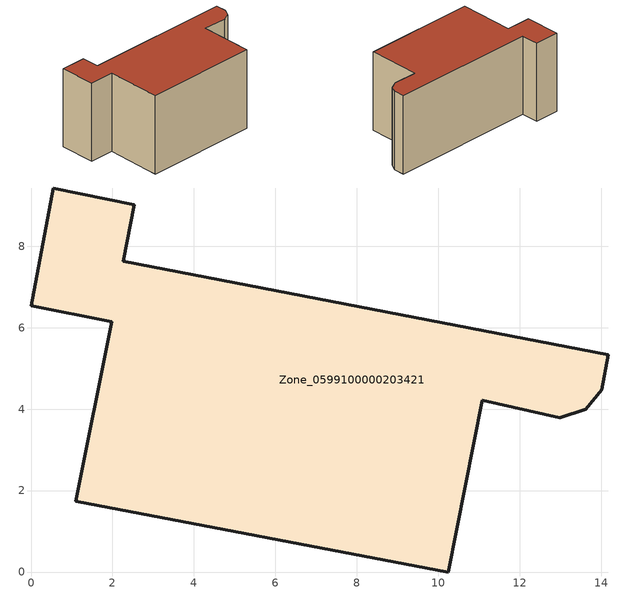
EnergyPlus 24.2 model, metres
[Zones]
Zone_0599100000203421
 floor ground (C_G): 14.02,4.48 13.62,4 12.98,3.79 11.08,4.22 10.25,0 1.1,1.74 1.98,6.15 0,6.54 0.55,9.43 2.54,9.02 2.27,7.63 14.18,5.34 z0
 wall outside (C_F): 2.54,9.02 0.55,9.43 0,6.54 1.98,6.15 1.1,1.74 10.25,0 11.08,4.22 12.98,3.79 13.62,4 14.02,4.48 14.18,5.34 2.27,7.63 2.54,9.02 z0:6.53
 roof outside (C_R): 14.18,5.34 2.27,7.63 2.54,9.02 0.55,9.43 0,6.54 1.98,6.15 1.1,1.74 10.25,0 11.08,4.22 12.98,3.79 13.62,4 14.02,4.48 z6.53
[BUILDING]
Pand.0599100000203421: North Axis=0; Terrain=City; Loads Convergence Tolerance Value=0.04; Temperature Convergence Tolerance Value=0.4; Solar Distribution=FullExterior; Maximum Number of Warmup Days=25; Minimum Number of Warmup Days=1
[Site:Location]
Rotterdam.The.Hague.AP_ZH_NLD Design_Conditions: Latitude=51.96; Longitude=4.45; Time Zone=1; Elevation=-4.5
[SITE:GROUNDTEMPERATURE:BUILDINGSURFACE]
18, 18, 18, 18, 18, 18, 18, 18, 18, 18, 18, 18
[MATERIAL] Thermal Absorptance=0.9; Solar Absorptance=0.7; Visible Absorptance=0.7
Name | Roughness | Thickness | Conductivity | Density | Specific Heat
G.TC.1975-1991 | MediumSmooth | 0.15 | 0.288461 | 540 | 1210
F.TC.1975-1991 | Rough | 0.3 | 0.230769 | 1920 | 840
R.TC.1975-1991 | MediumRough | 0.2 | 0.153846 | 1500 | 1000
[CONSTRUCTION]
C_G: G.TC.1975-1991
C_F: F.TC.1975-1991
C_R: R.TC.1975-1991
[ZONE]
Zone_0599100000203421: Type=1; Multiplier=1; Ceiling Height=Autocalculate; Volume=Autocalculate; Floor Area=autocalculate; Part of Total Floor Area=Yes
[ZONEINFILTRATION:DESIGNFLOWRATE]
Infil_Zone_0599100000203421: Zone or ZoneList or Space or SpaceList=Zone_0599100000203421; Schedule=AlwaysOn; Design Flow Rate Calculation Method=Flow/Area; Flow Rate per Floor Area=0.003; Constant Term Coefficient=1; Temperature Term Coefficient=0; Velocity Term Coefficient=0; Velocity Squared Term Coefficient=0
[HVACTEMPLATE:ZONE:IDEALLOADSAIRSYSTEM]
Zone_0599100000203421: Maximum Heating Supply Air Temperature=50; Minimum Cooling Supply Air Temperature=13; Maximum Heating Supply Air Humidity Ratio=0.0156; Minimum Cooling Supply Air Humidity Ratio=0.0077; Heating Limit=NoLimit; Cooling Limit=NoLimit; Dehumidification Control Type=ConstantSensibleHeatRatio; Cooling Sensible Heat Ratio=0.7; Dehumidification Setpoint=60; Humidification Control Type=None; Humidification Setpoint=30; Outdoor Air Method=None; Outdoor Air Flow Rate per Person=0.00944; Outdoor Air Flow Rate per Zone Floor Area=0; Outdoor Air Flow Rate per Zone=0; Demand Controlled Ventilation Type=None; Outdoor Air Economizer Type=NoEconomizer; Heat Recovery Type=None; Sensible Heat Recovery Effectiveness=0.7; Latent Heat Recovery Effectiveness=0.65
[ZONECONTROL:THERMOSTAT]
ThermostatControl_Zone_0599100000203421: Zone or ZoneList=Zone_0599100000203421; Control Type Schedule=DualSetpointControlType; Control 1=Thermostat_Zone_0599100000203421; Temperature Difference Between Cutout And Setpoint=0
[THERMOSTATSETPOINT:DUALSETPOINT]
Thermostat_Zone_0599100000203421: Heating Setpoint Temperature Schedule=HeatingSetpoint_Zone_0599100000203421; Cooling Setpoint Temperature Schedule=CoolingSetpoint_Zone_0599100000203421
[SCHEDULE:COMPACT]
HeatingSetpoint_Zone_0599100000203421: Through: 12/31, For: AllDays, Until: 24:00, 21
CoolingSetpoint_Zone_0599100000203421: Through: 12/31, For: AllDays, Until: 24:00, 24
DualSetpointControlType: Through: 12/31, For: AllDays, Until: 24:00, 4
AlwaysOn: Through: 12/31, For: AllDays, Until: 24:00, 1
